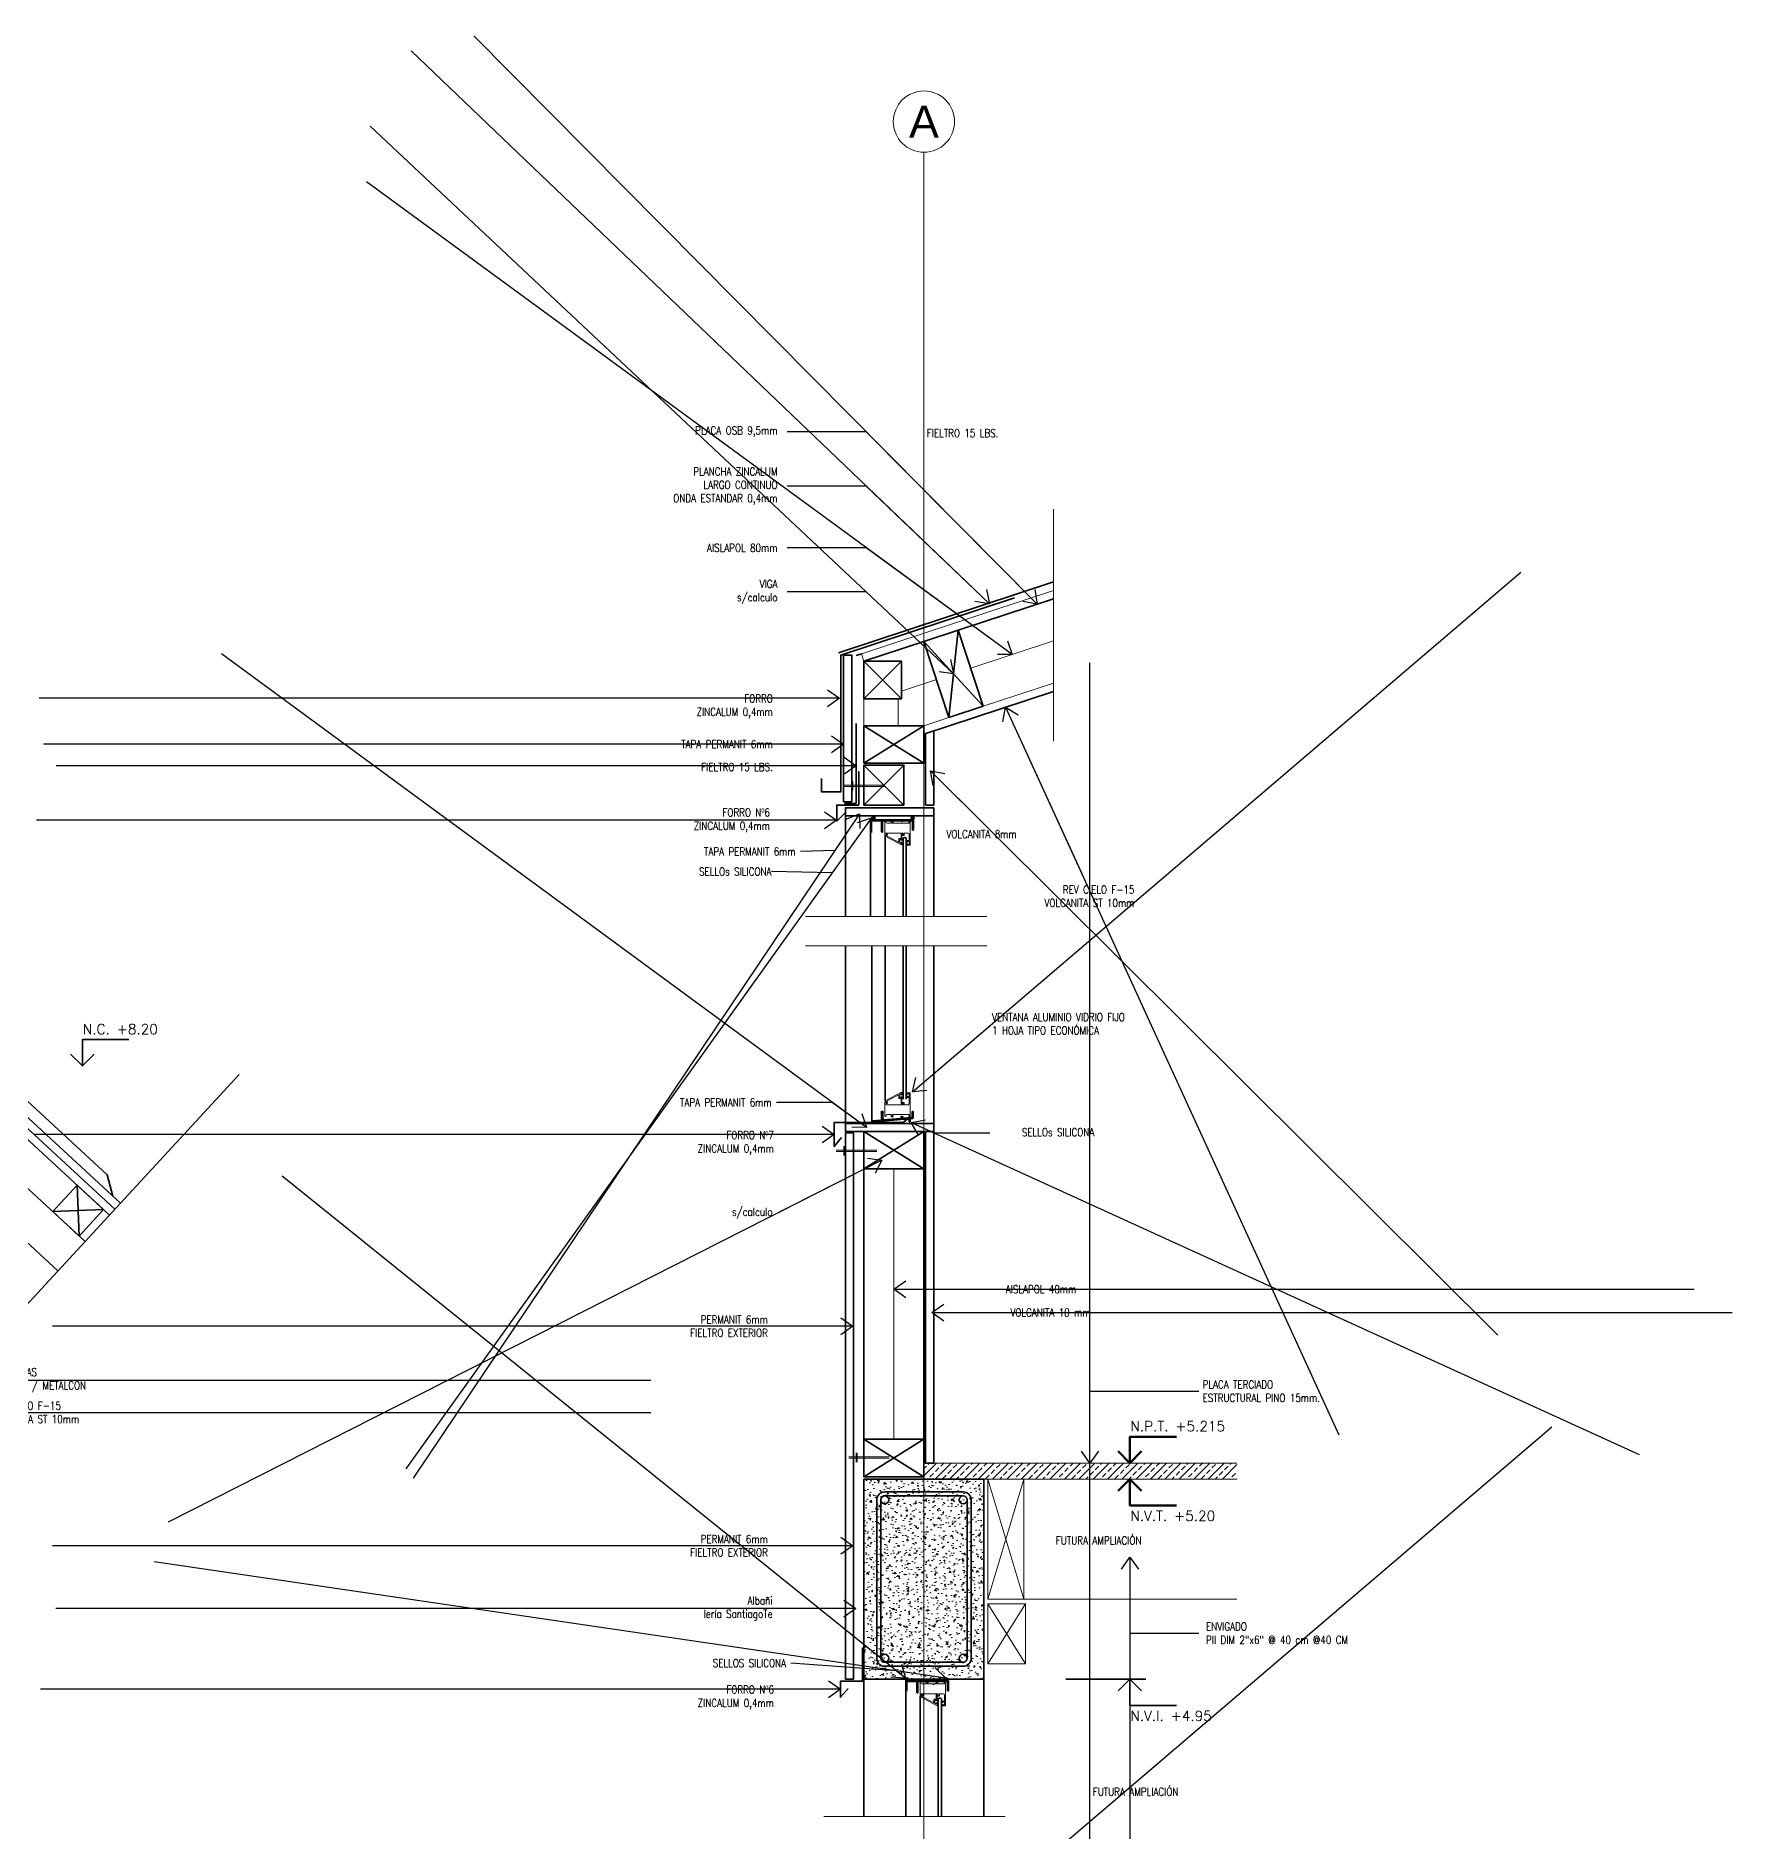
# Model space of a CAD drawing. Header units: metres. Extents: x 72 to 223, y -23 to 139.
# Drawn here: x 155.898 to 158.018, y 129.3 to 131.543 of the extents above; entities that cross this region are included whole.
import ezdxf
from ezdxf.enums import TextEntityAlignment as Align

# ---------------------------------------------------------------- set-up
doc = ezdxf.new("R2010")
doc.units = ezdxf.units.M
doc.header["$LTSCALE"] = 5
doc.header["$MEASUREMENT"] = 0
doc.linetypes.add('HIDDEN', pattern=[0.375, 0.25, -0.125])
doc.layers.get('0').update_dxf_attribs({"color": 30})
for name, color, linetype, lineweight in [('A-ANNO-NOTE', 7, 'Continuous', 35), ('A-ANNO-SYMB', 3, 'Continuous', 18), ('A-ANNO-TEXT', 3, 'Continuous', 18), ('A-DETL-MBND', 3, 'Continuous', 18), ('A-DETL-OTLN', 1, 'Continuous', 50), ('A-DETL-PATT', 8, 'Continuous', 18), ('A-ELEV-MBE1', 7, 'Continuous', 35), ('A-FLOR-OVHD', 3, 'HIDDEN', 18), ('A-WALL-BATT', 8, 'BATTING', 18), ('A-WALL-FULL', 7, 'Continuous', 35), ('A-WALL-FULL-EXTR', 7, 'Continuous', 35)]:
    doc.layers.add(name, color=color, linetype=linetype, lineweight=lineweight)
doc.styles.add('E-ARIAL', font='arial.ttf')
doc.styles.add('E-ROMANS', font='romans.shx', dxfattribs={"width": 0.8})
doc.linetypes.add('BATTING', pattern='A,0.0001,-0.1,[134,ltypeshp.shx,S=0.1,R=0,X=-0.1,Y=0],-0.2,[134,ltypeshp.shx,S=0.1,R=180,X=0.1,Y=0],-0.1', length=0.4001)
doc.dimstyles.new('E-0005_TICK_18', dxfattribs={"dimscale": 0.001, "dimtxt": 9, "dimasz": 9, "dimexe": 4.5, "dimexo": 3, "dimgap": 4.5, "dimtad": 0, "dimdec": 0, "dimlfac": 1000, "dimzin": 0, "dimdsep": 46, "dimtxsty": 'E-ROMANS', "dimblk": 'OBLIQUE', "dimcen": 4.5, "dimclrd": 256, "dimclre": 256, "dimclrt": 256, "dimadec": 0, "dimazin": 0, "dimtfac": 1, "dimtdec": 0, "dimtmove": 1, "dimatfit": 3, "dimldrblk": 'OPEN90', "dimfxl": 1, "dimtfill": 1, "dimtolj": 1, "dimtzin": 0, "dimarcsym": 0})

# ---------------------------------------------------------------- blocks, each defined once
blk = doc.blocks.new('NIVEL DS')
for points in [[(0, 0), (0, 0.0658523979373058), (0.1162625308497809, 0.0658523979373058)], [(0.02935353699649568, 0.02935353699649568), (0, 0), (-0.02935353699649568, 0.02935353699649568)]]:
    blk.add_lwpolyline(points)
at = {"style": 'E-ROMANS'}
blk.add_attdef('NIVEL', (-7.275957614183426e-12, 0.07944050769401656), '', height=0.025, dxfattribs=at)
blk = doc.blocks.new('TAG-EJE')
at = {"linetype": 'Continuous'}
blk.add_circle((0, 0), 0.3829200143693754, dxfattribs=at)
at = {"style": 'E-ARIAL'}
blk.add_attdef('A', text='', height=0.4, dxfattribs=at).set_placement((0, 0), align=Align.MIDDLE_CENTER)
blk = doc.blocks.new('_Oblique')
at = {"color": 0, "linetype": 'ByBlock', "lineweight": -2}
blk.add_line((-0.5, -0.5), (0.5, 0.5), dxfattribs=at)

msp = doc.modelspace()

# ---------------------------------------------------------------- hatches: boundary and pattern name
at = {"layer": 'A-DETL-MBND', "ltscale": 2.5}
h = msp.add_hatch(dxfattribs=at)
h.set_pattern_fill('BRASS', color=256, scale=0.002, angle=45, style=0)
h.set_pattern_definition([(45.00000000000126, (0, 0), (-0.008980256121069351, 0.008980256121068954), []), (45.00000000000126, (-0.004490128060534676, 0.004490128060534477), (-0.008980256121069351, 0.008980256121068954), [0.00635, -0.003175])])
h.paths.add_polyline_path([(157.0078054631092, 129.7596063099955), (157.0078054631092, 129.7424803594689), (157.0078054631092, 129.7396063099955), (157.0828054631093, 129.7396063099955), (157.3989938332426, 129.7396063099955), (157.3989938332426, 129.7596063099955)])
at = {"layer": 'A-DETL-PATT'}
h = msp.add_hatch(color=256, dxfattribs=at)
edge = h.paths.add_edge_path()
edge.add_arc((156.9448148110512, 130.5653435796492), 0.001843048095963695, 0, 360)
h = msp.add_hatch(color=256, dxfattribs=at)
edge = h.paths.add_edge_path()
edge.add_arc((156.9935391244575, 130.5653435796492), 0.001843048095963695, 0, 360)
h = msp.add_hatch(color=256, dxfattribs=at)
edge = h.paths.add_edge_path()
edge.add_ellipse((156.9916965330102, 130.1851496942958), major_axis=(0.001303231806713126, 0.001303231806713182), ratio=0.9999999999934466, start_angle=-225.0000000001877, end_angle=134.9999999998123, ccw=False)
h = msp.add_hatch(dxfattribs=at)
h.set_pattern_fill('AR-CONC', color=256, scale=0.0001, angle=135, style=0)
h.set_pattern_definition([(185, (-22.68730584797922, 68.75541644958241), (-0.01175533794048302, 0.01400946503457718), [0.001905, -0.020955]), (130, (-22.68730584797922, 68.75541644958241), (-0.01101770065371545, -0.01600178890082975), [0.001524, -0.016764]), (235.451, (-22.6882854560362, 68.75658390055582), (-0.02277302368291714, -0.001992215808414074), [0.001619, -0.017809]), (181.1842, (-22.69089795042765, 68.75182434713398), (-0.01619534128742705, 0.02214102432304705), [0.002857499999999998, -0.03143249999999996]), (231.6356, (-22.6922475627145, 68.7536694291424), (-0.03428264324821823, -0.0007086144335227522), [0.002428499999999998, -0.02671349999999998]), (126.184, (-22.69089795042765, 68.75182434713398), (-0.03428263853310613, -0.0007085572019157396), [0.002286, -0.025146]), (156, (-22.69179597603974, 68.7545184239703), (-0.003489526803562184, 0.01795205512851443), [0.001905, -0.020955]), (101, (-22.69179597603974, 68.7545184239703), (-0.01739411931937545, -0.008653992652234552), [0.001524, -0.01676399999999999]), (206.4514, (-22.69208676663246, 68.75601442150298), (-0.02088364560657961, 0.009298003961538634), [0.001619, -0.017809]), (172.5, (-22.68730584797922, 68.75541644958241), (-0.006197341367358698, -0.005760546906781041), [0, -0.0165608, 0, -0.017018, 0, -0.0168275]), (142.5, (-22.68730584797922, 68.75541644958241), (-0.01180870002746923, -0.002358972731942486), [0, -0.0097028, 0, -0.0161798, 0, -0.006413500000000001]), (102.5, (-22.68330065374923, 68.75141125535242), (-0.009182619558271356, 0.009992786303251578), [0, -0.006350000000000001, 0, -0.019812, 0, -0.026289]), (92.49999999999991, (-22.681504602525, 68.7496152041282), (-0.01227223928811142, 0.008676390441821676), [0, -0.008255, 0, -0.0131572, 0, -0.018669])])
h.paths.add_polyline_path([(156.9328054631092, 129.7396063099955), (156.9328054631092, 129.4896063099955), (157.0828054631093, 129.4896063099955), (157.0828054631093, 129.7396063099955)])
h = msp.add_hatch(color=256, dxfattribs=at)
edge = h.paths.add_edge_path()
edge.add_arc((156.9865226361686, 129.489396148521), 0.001843048095963695, 0, 360)
h = msp.add_hatch(color=256, dxfattribs=at)
edge = h.paths.add_edge_path()
edge.add_arc((157.0352469495749, 129.4893961485211), 0.001843048095963695, 0, 360)

# ---------------------------------------------------------------- linework, layer by layer
for p, q in [((156.9936884324457, 130.5634222666741), (156.9936884324559, 130.5634249352293)), ((156.9865231195386, 129.4880554863143), (156.9865231195488, 129.4880581552129)), ((156.9918813849049, 129.4880560486456), (156.9918813849134, 129.4880581517715)), ((157.0317143519992, 129.4880581261886), (157.0317143520076, 129.4880602289763)), ((157.0370725700982, 129.4880581227472), (157.0370725701084, 129.4880607913025))]:
    msp.add_line(p, q)
at = {"layer": 'A-ANNO-NOTE', "linetype": 'HIDDEN', "ltscale": 0.05}
msp.add_line((157.1851376561402, 129.4896063099956), (157.3276545556906, 129.4896063099956), dxfattribs=at)
at = {"layer": 'A-ANNO-SYMB'}
msp.add_lwpolyline([(157.0078054631092, 131.397439858367), (157.0078054631092, 127.4379878439445)], dxfattribs=at)
at = {"layer": 'A-DETL-MBND', "ltscale": 2.5}
for p, q in [((156.9296762727544, 130.7709084885282), (157.1696316175611, 130.8499653337975)), ((156.9328054631091, 130.7614106904821), (156.9296762727544, 130.7709084885282)), ((157.3989938332426, 129.7596063099955), (157.0078054631092, 129.7596063099955)), ((157.3989938332426, 129.7396063099955), (157.0828054631093, 129.7396063099955)), ((157.0878054631092, 129.5896063099955), (157.3989938332426, 129.5896063099955))]:
    msp.add_line(p, q, dxfattribs=at)
at = {"layer": 'A-DETL-MBND'}
for p, q in [((156.9328054631092, 130.7614106904822), (156.9328054631092, 130.6808329902947)), ((157.0818374578636, 130.7052239283628), (157.1696316175611, 130.7341490156716)), ((157.0078054631092, 130.6808329902947), (157.0390973666563, 130.6911425717666))]:
    msp.add_line(p, q, dxfattribs=at)
for points in [[(156.9589980363008, 130.5605236306909), (156.9589980363008, 130.5438674496111, 0.4142135623730951), (156.9594937559758, 130.5433717299361), (156.9596920438458, 130.5433717299361, 0.276983964948434), (156.9601294435591, 130.5436341697641), (156.9606479429482, 130.5446063561187, 0.2679491925987933), (156.9606312693652, 130.5451017953058), (156.9602046488077, 130.5457864568411, -0.5886190697412857), (156.9606253749379, 130.5465443358561), (156.9813054216755, 130.5465443358561, -0.4142135623730951), (156.9818011413505, 130.5460486161811), (156.9818011413505, 130.5455528965061, -0.414213562373094), (156.9813054216755, 130.5450571768311), (156.9808097020005, 130.5450571768311, 0.4142135623730951), (156.9803139823255, 130.5445614571561), (156.9803139823255, 130.5442640253511, 0.414213562373094), (156.9808097020005, 130.5437683056761), (156.9825942928305, 130.5437683056761, 0.4142135623730951), (156.9830900125055, 130.5442640253511), (156.9830900125055, 130.5460486161811, -0.4142135623730951), (156.9835857321805, 130.5465443358561), (156.9879480653204, 130.5465443358561, -0.4142135623730948), (156.9894352243454, 130.5450571768311), (156.9894352243454, 130.5381171013812, -0.4142135623730951), (156.9889395046704, 130.5376213817062), (156.9872540577754, 130.5376213817062, 0.4142135623730951), (156.9867583381004, 130.5371256620312), (156.9867583381004, 130.5363820825187, 0.4142135623730951), (156.9872540577754, 130.5358863628437), (156.9872855401026, 130.5358863628437, 0.3419987131196462), (156.987765518614, 130.5362581526, -0.3419987131196465), (156.9882454971254, 130.5366299423562), (156.9889395046704, 130.5366299423562, -0.4142135623730951), (156.9894352243454, 130.5361342226813), (156.9894352243454, 130.5331599046313, -0.4142135623730951), (156.9889395046704, 130.5326641849563), (156.9882454971254, 130.5326641849563, -0.3419987131196464), (156.987765518614, 130.5330359747125, 0.3419987131196464), (156.9872855401026, 130.5334077644688), (156.9872540577754, 130.5334077644688, 0.4142135623730951), (156.9867583381004, 130.5329120447938), (156.9867583381004, 130.5321684652813, 0.4142135623730951), (156.9872540577754, 130.5316727456063), (156.9902283758254, 130.5316727456063, 0.4142135623730951), (156.9907240955004, 130.5321684652813), (156.9907240955004, 130.5617133579109, 0.4142135623730951), (156.9902283758254, 130.5622090775858), (156.9900300879553, 130.5622090775858, 0.276983964948434), (156.9895926882421, 130.5619466377579), (156.989074188853, 130.5609744514032, 0.2679491925987909), (156.989090862436, 130.5604790122162), (156.9895174829935, 130.5597943506809, -0.5886190697412843), (156.9890967568633, 130.5590364716659), (156.9684167101257, 130.5590364716659, -0.4142135623730971), (156.9679209904507, 130.5595321913409), (156.9679209904507, 130.5600279110159, -0.4142135623730951), (156.9684167101257, 130.5605236306909), (156.9689124298007, 130.5605236306909, 0.414213562373093), (156.9694081494757, 130.5610193503659), (156.9694081494757, 130.5613167821708, 0.4142135623730971), (156.9689124298007, 130.5618125018458), (156.9671278389707, 130.5618125018458, 0.4142135623730951), (156.9666321192957, 130.5613167821708), (156.9666321192957, 130.5595321913409, -0.4142135623730951), (156.9661363996207, 130.5590364716659), (156.9617740664808, 130.5590364716659, -0.4142135623730951), (156.9602869074558, 130.5605236306909, 0.9999999999999999)], [(156.9623336489474, 130.5446564139066, 0.2679491925987916), (156.9623169753643, 130.5451518530936), (156.9619037260237, 130.5458150558461, 0.2589550497626292), (156.9614829998935, 130.5460486161811), (156.961132551497, 130.5460486161811, 0.5886190697412824), (156.9607118253668, 130.5452907371661), (156.9608295572352, 130.5451017953058, -0.2679491925987916), (156.9608462308182, 130.5446063561187), (156.9603277314291, 130.5436341697641, -0.2769839649484346), (156.9598903317158, 130.5433717299361), (156.9594937559758, 130.5433717299361, 0.7813698052570087), (156.959354175112, 130.5428116522458), (156.9795856278775, 130.5320598232218, 0.5657037792139852), (156.9803139823255, 130.532497566364), (156.9803139823255, 130.5348949234938, 1), (156.9793225429755, 130.5348949234938), (156.9793225429755, 130.5344840327967, -0.5657037792139855), (156.9785941885275, 130.5340462896545), (156.9779001809825, 130.5344151139081, -0.2773808344539093), (156.9776370960805, 130.5348528570503), (156.9776370960805, 130.5381171013812, -0.4142135623730951), (156.9781328157555, 130.5386128210562), (156.9788583056277, 130.5386128210562, -0.3419987131196454), (156.9793382841391, 130.5382410313, 0.8810176860692435), (156.9803139823255, 130.5383649612187), (156.9803139823255, 130.5450571768311, -0.414213562373094), (156.9808097020005, 130.5455528965061), (156.9810079898705, 130.5455528965061, 0.9999999999999963), (156.9810079898705, 130.5465443358561), (156.9798182626505, 130.5465443358561, 0.4142135623730951), (156.9793225429755, 130.5460486161811), (156.9793225429755, 130.5403974118862, -0.4142135623730951), (156.9788268233005, 130.5399016922112), (156.9768439446005, 130.5399016922112, 0.4142135623730951), (156.9763482249256, 130.5394059725362), (156.9763482249256, 130.5360647081692, -0.5657037792139855), (156.9756198704776, 130.535626965027), (156.9619539824471, 130.5428895819665, -0.414645415609655), (156.9617492175069, 130.5435606049557)], [(156.9589980363009, 130.1934263104984), (156.9589980363009, 130.2100824915782, -0.4142135623730951), (156.9594937559758, 130.2105782112532), (156.9596920438458, 130.2105782112532, -0.276983964948434), (156.9601294435591, 130.2103157714252), (156.9606479429482, 130.2093435850705, -0.2679491925987933), (156.9606312693652, 130.2088481458835), (156.9602046488077, 130.2081634843482, 0.5886190697412857), (156.9606253749379, 130.2074056053332), (156.9813054216755, 130.2074056053332, 0.4142135623730951), (156.9818011413505, 130.2079013250082), (156.9818011413505, 130.2083970446832, 0.414213562373094), (156.9813054216755, 130.2088927643582), (156.9808097020005, 130.2088927643582, -0.4142135623730951), (156.9803139823256, 130.2093884840332), (156.9803139823256, 130.2096859158382, -0.414213562373094), (156.9808097020005, 130.2101816355132), (156.9825942928305, 130.2101816355132, -0.4142135623730951), (156.9830900125055, 130.2096859158382), (156.9830900125055, 130.2079013250082, 0.4142135623730951), (156.9835857321805, 130.2074056053332), (156.9879480653204, 130.2074056053332, 0.4142135623730948), (156.9894352243454, 130.2088927643582), (156.9894352243454, 130.2158328398081, 0.4142135623730951), (156.9889395046704, 130.2163285594831), (156.9872540577754, 130.2163285594831, -0.4142135623730951), (156.9867583381004, 130.2168242791581), (156.9867583381004, 130.2175678586705, -0.4142135623730951), (156.9872540577754, 130.2180635783456), (156.9872855401026, 130.2180635783456, -0.3419987131196462), (156.987765518614, 130.2176917885893, 0.3419987131196465), (156.9882454971254, 130.2173199988331), (156.9889395046704, 130.2173199988331, 0.4142135623730951), (156.9894352243454, 130.217815718508), (156.9894352243454, 130.220790036558, 0.4142135623730951), (156.9889395046704, 130.221285756233), (156.9882454971254, 130.221285756233, 0.3419987131196464), (156.987765518614, 130.2209139664768, -0.3419987131196464), (156.9872855401026, 130.2205421767205), (156.9872540577754, 130.2205421767205, -0.4142135623730951), (156.9867583381004, 130.2210378963955), (156.9867583381004, 130.221781475908, -0.4142135623730951), (156.9872540577754, 130.222277195583), (156.9902283758254, 130.222277195583, -0.4142135623730951), (156.9907240955004, 130.221781475908), (156.9907240955004, 130.1922365832784, -0.4142135623730951), (156.9902283758254, 130.1917408636035), (156.9900300879554, 130.1917408636035, -0.276983964948434), (156.9895926882422, 130.1920033034314), (156.989074188853, 130.1929754897861, -0.2679491925987909), (156.989090862436, 130.1934709289731), (156.9895174829935, 130.1941555905084, 0.5886190697412843), (156.9890967568633, 130.1949134695234), (156.9684167101257, 130.1949134695234, 0.4142135623730971), (156.9679209904507, 130.1944177498484), (156.9679209904507, 130.1939220301734, 0.4142135623730951), (156.9684167101257, 130.1934263104984), (156.9689124298007, 130.1934263104984, -0.414213562373093), (156.9694081494757, 130.1929305908234), (156.9694081494757, 130.1926331590184, -0.4142135623730971), (156.9689124298007, 130.1921374393434), (156.9671278389708, 130.1921374393434, -0.4142135623730951), (156.9666321192958, 130.1926331590184), (156.9666321192958, 130.1944177498484, 0.4142135623730951), (156.9661363996208, 130.1949134695234), (156.9617740664808, 130.1949134695234, 0.4142135623730951), (156.9602869074558, 130.1934263104984, -0.9999999999999999)], [(156.9623337523118, 130.2103766070181, -0.2679491925987917), (156.9623170787287, 130.2098811678311), (156.9619038293881, 130.2092179650786, -0.2589550497626292), (156.9614831032579, 130.2089844047436), (156.9611326548614, 130.2089844047436, -0.5886190697412826), (156.9607119287312, 130.2097422837586), (156.9608296605996, 130.2099312256189, 0.2679491925987916), (156.9608463341827, 130.2104266648059), (156.9603278347935, 130.2113988511606, 0.2769839649484346), (156.9598904350803, 130.2116612909885), (156.9594938593403, 130.2116612909885, -0.7813698052570087), (156.9593542784765, 130.2122213686789), (156.9795857312419, 130.2229731977029, -0.5657037792139852), (156.98031408569, 130.2225354545607), (156.98031408569, 130.2201380974309, -1), (156.97932264634, 130.2201380974309), (156.97932264634, 130.2205489881279, 0.5657037792139855), (156.9785942918919, 130.2209867312702), (156.977900284347, 130.2206179070166, 0.2773808344539093), (156.977637199445, 130.2201801638743), (156.977637199445, 130.2169159195435, 0.4142135623730951), (156.97813291912, 130.2164201998685), (156.9788584089921, 130.2164201998685, 0.3419987131196454), (156.9793383875035, 130.2167919896247, -0.8810176860692437), (156.98031408569, 130.2166680597059), (156.98031408569, 130.2099758440936, 0.414213562373094), (156.9808098053649, 130.2094801244185), (156.9810080932349, 130.2094801244185, -0.9999999999999962), (156.9810080932349, 130.2084886850686), (156.9798183660149, 130.2084886850686, -0.4142135623730952), (156.97932264634, 130.2089844047436), (156.97932264634, 130.2146356090385, 0.4142135623730952), (156.9788269266649, 130.2151313287135), (156.976844047965, 130.2151313287135, -0.4142135623730952), (156.97634832829, 130.2156270483885), (156.97634832829, 130.2189683127554, 0.5657037792139855), (156.975619973842, 130.2194060558977), (156.9619540858116, 130.2121434389582, 0.414645415609655), (156.9617493208713, 130.2114724159689)], [(157.0029403822961, 129.4851594927438), (157.0029403822961, 129.468503311664, 0.4142135623730951), (157.0034361019711, 129.468007591989), (157.0036343898411, 129.468007591989, 0.276983964948434), (157.0040717895543, 129.468270031817), (157.0045902889435, 129.4692422181716, 0.2679491925987933), (157.0045736153605, 129.4697376573587), (157.004146994803, 129.470422318894, -0.5886190697412857), (157.0045677209332, 129.471180197909), (157.0252477676708, 129.471180197909, -0.4142135623730951), (157.0257434873458, 129.470684478234), (157.0257434873458, 129.470188758559, -0.414213562373094), (157.0252477676708, 129.469693038884), (157.0247520479958, 129.469693038884, 0.4142135623730951), (157.0242563283208, 129.469197319209), (157.0242563283208, 129.468899887404, 0.414213562373094), (157.0247520479958, 129.468404167729), (157.0265366388257, 129.468404167729, 0.4142135623730951), (157.0270323585007, 129.468899887404), (157.0270323585007, 129.470684478234, -0.4142135623730951), (157.0275280781757, 129.471180197909), (157.0318904113157, 129.471180197909, -0.4142135623730948), (157.0333775703406, 129.469693038884), (157.0333775703406, 129.4627529634341, -0.4142135623730951), (157.0328818506657, 129.4622572437591), (157.0311964037707, 129.4622572437591, 0.4142135623730951), (157.0307006840957, 129.4617615240841), (157.0307006840957, 129.4610179445716, 0.4142135623730951), (157.0311964037707, 129.4605222248966), (157.0312278860978, 129.4605222248966, 0.3419987131196462), (157.0317078646092, 129.4608940146529, -0.3419987131196465), (157.0321878431207, 129.4612658044091), (157.0328818506657, 129.4612658044091, -0.4142135623730951), (157.0333775703406, 129.4607700847342), (157.0333775703406, 129.4577957666842, -0.4142135623730951), (157.0328818506657, 129.4573000470092), (157.0321878431207, 129.4573000470092, -0.3419987131196464), (157.0317078646092, 129.4576718367654, 0.3419987131196464), (157.0312278860978, 129.4580436265217), (157.0311964037707, 129.4580436265217, 0.4142135623730951), (157.0307006840957, 129.4575479068467), (157.0307006840957, 129.4568043273342, 0.4142135623730951), (157.0311964037707, 129.4563086076592), (157.0341707218206, 129.4563086076592, 0.4142135623730951), (157.0346664414956, 129.4568043273342), (157.0346664414956, 129.4863492199638, 0.4142135623730951), (157.0341707218206, 129.4868449396387), (157.0339724339506, 129.4868449396387, 0.276983964948434), (157.0335350342374, 129.4865824998108), (157.0330165348482, 129.4856103134561, 0.2679491925987909), (157.0330332084313, 129.4851148742691), (157.0334598289888, 129.4844302127338, -0.5886190697412843), (157.0330391028586, 129.4836723337188), (157.012359056121, 129.4836723337188, -0.4142135623730971), (157.011863336446, 129.4841680533938), (157.011863336446, 129.4846637730688, -0.4142135623730951), (157.012359056121, 129.4851594927438), (157.012854775796, 129.4851594927438, 0.414213562373093), (157.0133504954709, 129.4856552124187), (157.0133504954709, 129.4859526442237, 0.4142135623730971), (157.012854775796, 129.4864483638987), (157.011070184966, 129.4864483638987, 0.4142135623730951), (157.010574465291, 129.4859526442237), (157.010574465291, 129.4841680533938, -0.4142135623730951), (157.010078745616, 129.4836723337188), (157.0057164124761, 129.4836723337188, -0.4142135623730951), (157.0042292534511, 129.4851594927438, 0.9999999999999999)], [(157.0062759949426, 129.4692922759594, 0.2679491925987916), (157.0062593213596, 129.4697877151465), (157.005846072019, 129.470450917899, 0.2589550497626292), (157.0054253458888, 129.470684478234), (157.0050748974922, 129.470684478234, 0.5886190697412824), (157.0046541713621, 129.469926599219), (157.0047719032304, 129.4697376573587, -0.2679491925987916), (157.0047885768135, 129.4692422181716), (157.0042700774243, 129.468270031817, -0.2769839649484346), (157.0038326777111, 129.468007591989), (157.0034361019711, 129.468007591989, 0.7813698052570087), (157.0032965211073, 129.4674475142987), (157.0235279738728, 129.4566956852747, 0.5657037792139852), (157.0242563283208, 129.4571334284169), (157.0242563283208, 129.4595307855467, 1), (157.0232648889708, 129.4595307855467), (157.0232648889708, 129.4591198948496, -0.5657037792139855), (157.0225365345228, 129.4586821517074), (157.0218425269778, 129.459050975961, -0.2773808344539093), (157.0215794420758, 129.4594887191032), (157.0215794420758, 129.4627529634341, -0.4142135623730951), (157.0220751617508, 129.4632486831091), (157.022800651623, 129.4632486831091, -0.3419987131196454), (157.0232806301344, 129.4628768933529, 0.8810176860692435), (157.0242563283208, 129.4630008232716), (157.0242563283208, 129.469693038884, -0.414213562373094), (157.0247520479958, 129.470188758559), (157.0249503358658, 129.470188758559, 0.9999999999999963), (157.0249503358658, 129.471180197909), (157.0237606086458, 129.471180197909, 0.4142135623730951), (157.0232648889708, 129.470684478234), (157.0232648889708, 129.4650332739391, -0.4142135623730951), (157.0227691692958, 129.4645375542641), (157.0207862905958, 129.4645375542641, 0.4142135623730951), (157.0202905709208, 129.4640418345891), (157.0202905709208, 129.4607005702221, -0.5657037792139855), (157.0195622164728, 129.4602628270799), (157.0058963284424, 129.4675254440194, -0.414645415609655), (157.0056915635022, 129.4681964670086)]]:
    msp.add_lwpolyline(points, format="xyb", close=True, dxfattribs=at)
at = {"layer": 'A-DETL-MBND', "ltscale": 2.5}
for points in [[(155.9967040606604, 130.0768071838263), (155.8175582973641, 130.2421725037922)], [(157.1328054631093, 129.5896063099955), (157.1328054631092, 129.7396063099955), (157.0878054631092, 129.7396063099955), (157.0878054631092, 129.5896063099955)], [(157.0878054631092, 129.5896063099955), (157.1328054631092, 129.7396063099955)], [(157.1328054631092, 129.5896063099955), (157.0878054631092, 129.7396063099955)], [(157.0878054631092, 129.5835343070628), (157.134627063989, 129.5835343070628), (157.134627063989, 129.5085343070629), (157.0878054631092, 129.5085343070629), (157.0878054631092, 129.5835343070628)], [(157.0878054631092, 129.5835343070628), (157.134627063989, 129.5085343070629)], [(157.134627063989, 129.5835343070628), (157.0878054631092, 129.5085343070629)]]:
    msp.add_lwpolyline(points, dxfattribs=at)
at = {"layer": 'A-DETL-MBND'}
msp.add_lwpolyline([(155.95939865501, 130.0363929943717), (155.8175582973641, 130.1673225552757)], dxfattribs=at)
at = {"layer": 'A-ELEV-MBE1', "ltscale": 2.5}
msp.add_line((157.0078054631092, 130.670304234101), (157.1696316175611, 130.7236202594782), dxfattribs=at)
at = {"layer": 'A-ELEV-MBE1'}
for p, q in [((156.9098545361528, 130.4424366313159), (156.9098545361528, 130.5683783617406)), ((156.9411670060993, 130.550784931106), (156.9411670060993, 130.4424366313159)), ((157.0201225536607, 130.4424366313159), (157.0201225536607, 130.5683783617406)), ((156.9591963241708, 130.5430742981311), (156.9591963241708, 130.4424366313159)), ((156.9098545361528, 130.185130186254), (156.9098545361528, 130.405825472416)), ((156.9426034685087, 130.1858028644913), (156.9426041046182, 130.405825472416)), ((156.9593542784765, 130.2122213686789), (156.9593542784765, 130.405825472416)), ((157.0201225536607, 130.1838635240115), (157.0201225536607, 130.405825472416)), ((156.9328054631092, 129.7893019603487), (156.9328054631092, 130.1270419231318)), ((156.9328054903893, 129.318040258705), (156.9328054903893, 129.4896063099955)), ((156.9851093520946, 129.4754207931589), (156.9851093520946, 129.318040258705)), ((157.0828054631093, 129.4896063099955), (157.0828056428825, 129.318040258705)), ((157.0031386701661, 129.467710160184), (157.0031386701661, 129.318040258705))]:
    msp.add_line(p, q, dxfattribs=at)
for points in [[(156.9488054631092, 129.7136063099955), (156.9488054631092, 129.5156063099955, 0.4142135623730887), (156.9588054631092, 129.5056063099955), (157.0568054631092, 129.5056063099955, 0.4142135623730238), (157.0668054631092, 129.5156063099955), (157.0668054631092, 129.7136063099955, 0.4142135623731277), (157.0568054631092, 129.7236063099955), (156.9588054631092, 129.7236063099955, 0.4142135623730301)], [(156.9538054631091, 129.7136063099955), (156.9538054631091, 129.5156063099955, 0.414213562373095), (156.9588054631092, 129.5106063099955), (157.0568054631092, 129.5106063099955, 0.414213562373095), (157.0618054631092, 129.5156063099955), (157.0618054631092, 129.7136063099955, 0.4142135623731283), (157.0568054631092, 129.7186063099955), (156.9588054631092, 129.7186063099955, 0.414213562373095)]]:
    msp.add_lwpolyline(points, format="xyb", close=True, dxfattribs=at)
for centre in [(156.9588054631091, 129.7136063099955), (157.0568054631092, 129.7136063099955), (156.9588054631092, 129.5156063099955), (157.0568054631092, 129.5156063099955)]:
    msp.add_circle(centre, 0.004999999999993454, dxfattribs=at)
at = {"layer": 'A-FLOR-OVHD'}
for p, q in [((156.908298628072, 130.6066528279459), (156.9588541226723, 130.6066528279459)), ((156.908298628072, 130.6050912020094), (156.9588541226723, 130.6050912020094)), ((156.9178343431027, 130.611674792233), (156.9178343431027, 130.5999618174173)), ((156.9190064857585, 130.611674792233), (156.9190064857585, 130.5999618174173)), ((157.0861898943898, 130.4424366313159), (156.859713085114, 130.4424366313159)), ((157.0861898943898, 130.405825472416), (156.859713085114, 130.405825472416)), ((156.8981636620387, 130.1505202156373), (156.948719156639, 130.1505202156373)), ((156.8981636620388, 130.1489585897009), (156.9487191566391, 130.1489585897009)), ((156.9076993770694, 130.1555421799244), (156.9076993770694, 130.1438292051087)), ((156.9088715197252, 130.1555421799244), (156.9088715197253, 130.1438292051087)), ((156.9137293582911, 129.7674527858452), (156.9642848528914, 129.7674527858452)), ((156.9137293582911, 129.7658911599088), (156.9642848528914, 129.7658911599088)), ((156.9232650733217, 129.7724747501323), (156.9232650733217, 129.7607617753166)), ((156.9244372159775, 129.7724747501323), (156.9244372159775, 129.7607617753166)), ((157.1091408486263, 129.318040258705), (156.8826640393505, 129.318040258705))]:
    msp.add_line(p, q, dxfattribs=at)
for points in [[(157.1696316175611, 130.9513295418989), (157.1696316175611, 130.6614675020642)], [(156.1519003013952, 130.2449364446224), (155.8175582973641, 129.8827326069219)]]:
    msp.add_lwpolyline(points, dxfattribs=at)
at = {"layer": 'A-WALL-BATT', "ltscale": 0.018}
for p, q in [((157.0661915060901, 130.7527129185931), (157.1696316175611, 130.7867927966379)), ((156.9703054631092, 130.1270419231318), (156.9703054631092, 129.7893019603487))]:
    msp.add_line(p, q, dxfattribs=at)
for points in [[(157.0234514148827, 130.738631561997), (156.9796270686448, 130.7241929815088)], [(156.9754624762344, 130.7145890896024), (156.9754624762344, 130.6808329902947)], [(155.9254846498734, 129.9996528221404), (155.8175582973641, 130.0992771475336)]]:
    msp.add_lwpolyline(points, dxfattribs=at)
at = {"layer": 'A-WALL-FULL'}
for p, q in [((156.8987345032937, 130.5616528279459), (156.9099812304066, 130.572708806193)), ((156.9034805026451, 129.466899132606), (156.9130445693776, 129.4779551108531))]:
    msp.add_line(p, q, dxfattribs=at)
for points in [[(156.8798502281663, 130.614858739565), (156.8798502281663, 130.5982059110463), (156.903789277859, 130.5982059110463), (156.903789277859, 130.769084029791), (157.1209149658018, 130.8406193061964)], [(156.9262345032935, 130.6233307305721), (156.9262345032935, 130.6233307305721), (156.9262345032935, 130.6233307305721), (156.9262345032934, 130.5816528279459), (156.8987345032936, 130.5816528279459), (156.8987345032937, 130.5616528279459), (156.8987345032937, 130.5616528279459), (156.8987345032937, 130.5616528279459)], [(156.986895929182, 130.1894000168332), (156.986895929182, 130.1894000168332), (156.986895929182, 130.1894000168332), (156.9817266133903, 130.185130186254), (156.8957224356733, 130.185130186254), (156.8957224356732, 130.155130186254), (156.8957224356732, 130.155130186254), (156.8957224356732, 130.155130186254), (156.9048545361528, 130.1661861645011)], [(156.9328054631092, 129.7396063099955), (156.9328054631092, 129.4896063099955), (157.0828054631093, 129.4896063099955), (157.0828054631093, 129.7396063099955), (156.9328054631092, 129.7396063099955)], [(156.9309805026449, 129.5285770352322), (156.9309805026449, 129.5285770352322), (156.9309805026449, 129.5285770352322), (156.9309805026449, 129.4868991326059), (156.9034805026451, 129.4868991326059), (156.9034805026451, 129.4668991326059), (156.9034805026451, 129.4668991326059), (156.9034805026451, 129.4668991326059)]]:
    msp.add_lwpolyline(points, dxfattribs=at)
at = {"layer": 'A-WALL-FULL-EXTR'}
for p, q in [((156.9010173100801, 130.7719951246489), (157.1696316175611, 130.8604940899907)), ((157.0505455543166, 130.8002019088235), (157.1696316175611, 130.8394365776042)), ((157.0505455543166, 130.8002019088235), (157.0078054631093, 130.7861205522274)), ((157.0505455543166, 130.8002019088235), (157.0818374578636, 130.7052239283627)), ((156.9328054631091, 130.7614106904821), (157.0078054631092, 130.7861205522274)), ((157.0078054631092, 130.7861205522274), (157.0390973666562, 130.6911425717666)), ((157.0818374578636, 130.7052239283627), (157.0390973666563, 130.6911425717666)), ((156.9328054631091, 130.6316528279458), (156.9828054631091, 130.5816528279459)), ((156.932805463109, 130.5816528279459), (156.9828054631091, 130.6316528279458)), ((156.9575413100473, 130.6063886748841), (156.9580696161709, 130.6063886748841)), ((157.0078054631092, 129.7893019603487), (157.0078054631092, 130.1304235180488)), ((155.9939638409805, 130.0929456989253), (155.9871451744459, 130.1196534749723)), ((155.9825140703998, 130.0762965548259), (155.9189253107687, 130.0737530044406))]:
    msp.add_line(p, q, dxfattribs=at)
at = {"layer": 'A-WALL-FULL-EXTR', "linetype": 'HIDDEN', "ltscale": 0.05}
for p, q in [((156.9296762727544, 130.7709084885282), (156.9230970886778, 130.7687408788092)), ((156.9230970886779, 130.5838572118318), (156.9230970886778, 130.7687408788092)), ((156.9230970886779, 130.5838572118318), (156.9084882279193, 130.5838572118318))]:
    msp.add_line(p, q, dxfattribs=at)
at = {"layer": 'A-WALL-FULL-EXTR'}
for points in [[(157.0390973666562, 130.6911425717666), (157.0505455543166, 130.8002019088235)], [(157.0078054631093, 130.7861205522274), (157.0818374578636, 130.7052239283627)], [(156.9074079831482, 130.5859977518586), (156.9074079831483, 130.768893167966), (156.917839949401, 130.768893167966), (156.917839949401, 130.5859977518586), (156.9074079831482, 130.5859977518586)], [(156.9328054631092, 130.7614106904822), (156.9796270639889, 130.7614106904822), (156.9796270698462, 130.7145890896024), (156.9328054689664, 130.7145890896024), (156.9328054631092, 130.7614106904822)], [(156.9328054631092, 130.7614106904822), (156.9796270698462, 130.7145890896024)], [(156.9796270639889, 130.7614106904822), (156.9328054689664, 130.7145890896024)], [(156.9328054631092, 130.6340113894149), (156.9328054631092, 130.6808329902947), (157.0078054631092, 130.6808329902947), (157.0078054631092, 130.6340113894149), (156.9328054631092, 130.6340113894149)], [(156.9328054631092, 130.6340113894149), (157.0078054631092, 130.6808329902947)], [(156.9328054631092, 130.6808329902947), (157.0078054631092, 130.6340113894149)], [(157.0096905874082, 130.5816528279459), (157.0096905874082, 130.670925316245)], [(157.0201225536607, 130.5816528279459), (157.0201225536607, 130.6743622821628)], [(156.9828054631091, 130.5816528279459), (156.932805463109, 130.5816528279459), (156.9328054631091, 130.6316528279458), (156.9828054631091, 130.6316528279458), (156.9828054631091, 130.5816528279459)], [(157.0201225536607, 130.5783783617406), (156.9098545361528, 130.5783783617406), (156.9098545361528, 130.5683783617406), (157.0201225536607, 130.5683783617406), (157.0201225536607, 130.5783783617406)], [(157.0201225536607, 130.5816528279459), (157.0096905874082, 130.5816528279459)], [(156.9816835276106, 130.5402927265864), (156.9816835276107, 130.4424366313159)], [(156.9856493883749, 130.5402927265864), (156.985649388375, 130.4424366313159)], [(156.9816836309751, 130.405825472416), (156.9816836309751, 130.2143365907803)], [(156.9856493883749, 130.405825472416), (156.985649388375, 130.2143365907803)], [(155.9871451744459, 130.1196534749723), (155.836728592674, 130.258499550454)], [(156.0034868616877, 130.0841552182725), (155.8175582973641, 130.2557815853405)], [(155.989921259633, 130.06945914938), (155.8175582973641, 130.2285634222437)], [(157.0201225536607, 130.1738635240116), (156.9098545361528, 130.1738635240116), (156.9098545361528, 130.1838635240115), (157.0201225536607, 130.1838635240115), (157.0201225536607, 130.1738635240116)], [(156.9098545361528, 129.4896063099955), (156.9198545361527, 129.4896063099955), (156.9198545361527, 130.1720125073182), (156.9098545361528, 130.1720125073182), (156.9098545361528, 129.4896063099955)], [(156.9328054631092, 130.1270419231318), (156.9328054631092, 130.1738635240116), (157.0078054631092, 130.1738635240116), (157.0078054631092, 130.1270419231318), (156.9328054631092, 130.1270419231318)], [(156.9328054631092, 130.1270419231318), (157.0078054631092, 130.1738635240116)], [(156.9328054631092, 130.1738635240116), (157.0078054631092, 130.1270419231318)], [(157.0201225536607, 130.1738635240116), (157.0201225536607, 129.7596063099955), (157.0096905874079, 129.7596063099955), (157.0096905874079, 130.1738635240116)], [(155.9494479153916, 130.1068191594489), (155.9189253107687, 130.0737530044406), (155.9519914657769, 130.0432303998177), (155.9825140703998, 130.0762965548259), (155.9494479153916, 130.1068191594489)], [(155.9494479153916, 130.1068191594489), (155.9519914657769, 130.0432303998177)], [(156.9328054631092, 129.7424803594689), (156.9328054631092, 129.7893019603487), (157.0078054631092, 129.7893019603487), (157.0078054631092, 129.7424803594689), (156.9328054631092, 129.7424803594689)], [(156.9328054631092, 129.7424803594689), (157.0078054631092, 129.7893019603487)], [(156.9328054631092, 129.7893019603487), (157.0078054631092, 129.7424803594689)], [(157.0256258736059, 129.4649285886393), (157.0256258736059, 129.318040258705)], [(157.0295917343702, 129.4649285886393), (157.0295917343702, 129.318040258705)]]:
    msp.add_lwpolyline(points, dxfattribs=at)
for points in [[(156.9795845955295, 130.5617035880754, 0.4142135623730951), (156.9790791013486, 130.5622090829056), (156.9566351453047, 130.5622090973203, 0.414213562373095), (156.9561296504746, 130.5617036031395), (156.9561296419361, 130.548409097645, -1.083333333333352), (156.9549164551229, 130.5484090984241), (156.9549164636614, 130.5617036039187, 0.4142135623730951), (156.9544109694805, 130.5622090987488), (156.9428856947553, 130.562209106151, 0.414213562373095), (156.9423801999253, 130.5617036119702), (156.9423801929126, 130.5507849306515, -0.414213562373095), (156.9418746980824, 130.5502794364706), (156.9416725002802, 130.5502794366005, -0.4142135623730951), (156.9411670060993, 130.5507849314307), (156.9411670138911, 130.5629167995625, -0.4142135623730951), (156.9416725087213, 130.5634222937434), (156.9940417394906, 130.5634222601089, -0.414213562373095), (156.9945472336713, 130.5629167652787), (156.9945472258796, 130.5507848971469, -0.414213562373095), (156.9940417310494, 130.5502794029661), (156.9938395332472, 130.5502794030959, -0.4142135623730951), (156.9933340390664, 130.5507848979261), (156.9933340460789, 130.5617035792448, 0.4142135623730951), (156.9928285518981, 130.5622090740749), (156.9813032771728, 130.5622090814771, 0.414213562373095), (156.9807977823427, 130.5617035872962), (156.9807977823427, 130.5617035872962, -1.083333333333352), (156.9795845955295, 130.5617035880754)], [(156.9906256944481, 130.1863104083545, -0.4142135623730951), (156.9901201996179, 130.1858049141737), (156.9898169029146, 130.1858049143685, -0.4142135623731091), (156.9893114087338, 130.1863104091986), (156.9893114106794, 130.1893396578184, 0.4400105308918335), (156.9887618597482, 130.1898432291176), (156.9446256942371, 130.1859818435476), (156.9446256941234, 130.1858049433928), (156.9429070128047, 130.1858049444966, -0.4142135623729072), (156.9426037162963, 130.1861082413947), (156.9426037163539, 130.1861978500162, -0.3888787318531745), (156.9435265925135, 130.1872049913161), (156.9544257963402, 130.1881585410387, 0.3888787318529806), (156.9548872344199, 130.1886621116887), (156.9548872400115, 130.1973681584771, 0.2982166266986869), (156.9545839436057, 130.1978314520389, -0.6643827427380231), (156.9545965815669, 130.1987633513461, -0.1946005043014448), (156.9564921859625, 130.1987633501286, -0.66438274273784), (156.9565048227267, 130.1978314508052, 0.2982166266985472), (156.9562015257258, 130.197368157633), (156.956201520265, 130.1888655460226, 0.4400105308918311), (156.9567510711962, 130.1883619747233), (156.9790939295944, 130.1903167070843, 0.3888787318529771), (156.9795553676742, 130.1908202777342), (156.9795553718797, 130.1910612896542, 0.298216626698687), (156.9792520754739, 130.1915245832159, -0.664382742738023), (156.9792647134349, 130.1924564825232, -0.1946005043014448), (156.9811603178306, 130.1924564813057, -0.6643827427378401), (156.9811729545948, 130.1915245819823, 0.2982166266985471), (156.9808696575939, 130.1910612888101), (156.9808696535192, 130.1910237120682, 0.4400105308918458), (156.9814192044503, 130.1905201407689), (156.9925906336495, 130.1914975069494, 0.3888787318529908), (156.9930520717292, 130.1920010775993), (156.9930520758661, 130.198442274928, -0.4142135623730826), (156.9935575706963, 130.1989477691088), (156.9938608673996, 130.198947768914, -0.4142135623730951), (156.9943663615805, 130.1984422740839), (156.9943663566701, 130.1907967557837, -0.3888787318529934), (156.9939049185903, 130.1902931851337), (156.9910871346041, 130.1900466628023, 0.3888787318529934), (156.9906256965242, 130.1895430921523)], [(157.0235269415248, 129.4863394501283, 0.4142135623730951), (157.0230214473439, 129.4868449449584), (157.0005774913, 129.4868449593732, 0.414213562373095), (157.0000719964698, 129.4863394651924), (157.0000719879314, 129.4730449596979, -1.083333333333352), (156.9988588011182, 129.473044960477), (156.9988588096567, 129.4863394659716, 0.4142135623730951), (156.9983533154758, 129.4868449608017), (156.9868280407505, 129.4868449682039, 0.414213562373095), (156.9863225459205, 129.4863394740231), (156.9863225389079, 129.4754207927044, -0.414213562373095), (156.9858170440776, 129.4749152985235), (156.9856148462754, 129.4749152986534, -0.4142135623730951), (156.9851093520946, 129.4754207934836), (156.9851093598863, 129.4875526616154, -0.4142135623730951), (156.9856148547166, 129.4880581557963), (157.0379840854858, 129.4880581221618, -0.414213562373095), (157.0384895796666, 129.4875526273316), (157.0384895718748, 129.4754207591998, -0.414213562373095), (157.0379840770447, 129.474915265019), (157.0377818792425, 129.4749152651488, -0.4142135623730951), (157.0372763850617, 129.475420759979), (157.0372763920742, 129.4863394412977, 0.4142135623730951), (157.0367708978933, 129.4868449361278), (157.0252456231681, 129.48684494353, 0.414213562373095), (157.024740128338, 129.4863394493491), (157.024740128338, 129.4863394493491, -1.083333333333352), (157.0235269415248, 129.4863394501283)]]:
    msp.add_lwpolyline(points, format="xyb", close=True, dxfattribs=at)
for centre in [(156.9448148110512, 130.5653435796492), (156.9935391244575, 130.5653435796492), (156.9865226361686, 129.489396148521), (157.0352469495749, 129.4893961485211)]:
    msp.add_circle(centre, 0.001843048095963695, dxfattribs=at)
for centre in [(156.9836664063106, 130.5388055675614), (157.0276087523059, 129.4634414296143)]:
    msp.add_arc(centre, 0.002478598374961822, 36.86989764584806, 143.1301023541567, dxfattribs=at)

# ---------------------------------------------------------------- block references
at = {"layer": 'A-ANNO-NOTE'}
ref = msp.add_blockref('NIVEL DS', (155.9560237397951, 130.2557815853405), dxfattribs=dict(at, xscale=0.5, yscale=0.5, zscale=0.5))
ref.add_attrib('NIVEL', 'N.C. +8.20', (155.9566189778867, 130.2955018391876), dxfattribs={"layer": '0', "height": 0.0125, "style": 'E-ROMANS'})
ref = msp.add_blockref('NIVEL DS', (157.2651555005019, 129.4896063099956), dxfattribs=dict(at, xscale=-0.5, yscale=0.5, zscale=0.5, rotation=180))
ref.add_attrib('NIVEL', 'N.V.I. +4.95', (157.2657507385935, 129.4373860561486), dxfattribs={"layer": '0', "height": 0.0125, "style": 'E-ROMANS'})
at = {"layer": 'A-ANNO-SYMB', "xscale": 0.09999999999999432, "yscale": 0.09999999999999432, "zscale": 0.09999999999999432}
msp.add_blockref('TAG-EJE', (157.0078054631092, 131.4357318598039), dxfattribs=at).add_auto_attribs({'A': 'A'})
at = {"layer": 'A-DETL-OTLN'}
ref = msp.add_blockref('NIVEL DS', (157.2651555005019, 129.7596063099955), dxfattribs=dict(at, xscale=0.5, yscale=0.5, zscale=0.5))
ref.add_attrib('NIVEL', 'N.P.T. +5.215', (157.2657507385935, 129.7993265638425), dxfattribs={"layer": '0', "height": 0.0125, "style": 'E-ROMANS'})
ref = msp.add_blockref('NIVEL DS', (157.2651555005019, 129.7396063099954), dxfattribs=dict(at, xscale=-0.5, yscale=0.5, zscale=0.5, rotation=180))
ref.add_attrib('NIVEL', 'N.V.T. +5.20', (157.2657507385935, 129.6873860561484), dxfattribs={"layer": '0', "height": 0.0125, "style": 'E-ROMANS'})

# ---------------------------------------------------------------- texts
at = {"layer": 'A-ANNO-NOTE', "style": 'E-ROMANS'}
for s, insert, char_height, attachment_point in [('FIELTRO 15 LBS.', (157.1008593851902, 131.0464392865356), 0.01, 6), ('PLANCHA ZINCALUM \\PLARGO CONTINUO\\PONDA ESTANDAR 0,4mm', (156.824770277776, 130.9802987577943), 0.01, 6), ('AISLAPOL 80mm', (156.824770277776, 130.9030868416814), 0.01, 6), ('VIGA\\Ps/calculo', (156.824770277776, 130.8480210642308), 0.01, 6), ('FORRO\\PZINCALUM 0,4mm', (156.8188848657386, 130.7050071155817), 0.01, 6), ('TAPA PERMANIT 6mm', (156.8188848657386, 130.6577866216742), 0.01, 6), ('FIELTRO 15 LBS.', (156.8188848657386, 130.6292854468964), 0.01, 6), ('FORRO Nº6\\PZINCALUM 0,4mm', (156.8153311647714, 130.5626915634952), 0.01, 6), ('VOLCANITA 8mm', (157.0358825402631, 130.5455265594069), 0.009999999999999998, 4), ('TAPA PERMANIT 6mm', (156.8474494234146, 130.5236210589558), 0.01, 6), ('SELLOs SILICONA', (156.8172176759224, 130.4985530541178), 0.01, 6), ('REV CIELO F-15 \\PVOLCANITA ST 10mm', (157.2708254468645, 130.4677600301709), 0.01, 6), ('VENTANA ALUMINIO VIDRIO FIJO\\P1 HOJA TIPO ECONÓMICA', (157.0928906882314, 130.3084561852888), 0.01, 4), ('TAPA PERMANIT 6mm', (156.8174569859156, 130.2102632445888), 0.01, 6), ('FORRO Nº7\\PZINCALUM 0,4mm', (156.8202150528876, 130.1594625029092), 0.01, 6), ('SELLOs SILICONA', (157.2206726461131, 130.1729221027804), 0.01, 6), ('s/calculo', (156.8185372620158, 130.0718120152994), 0.01, 6), ('AISLAPOL 40mm', (157.1100227817332, 129.9767198747439), 0.01, 4), ('PERMANIT 6mm\\PFIELTRO EXTERIOR', (156.8126882103, 129.9305042799601), 0.01, 6), ('VOLCANITA 10 mm', (157.1158718021211, 129.947648974226), 0.01, 4), ('CADENETAS \\PCIELO PII / METALCON', (155.8396039325929, 129.8632324832356), 0.01, 4), ('REV CIELO F-15 \\PVOLCANITA ST 10mm', (155.8396039325929, 129.8228668119414), 0.01, 4), ('PERMANIT 6mm\\PFIELTRO EXTERIOR', (156.8126882103, 129.6562537416513), 0.01, 6), ('FUTURA AMPLIACIÓN', (157.1727006248613, 129.662824039042), 0.01, 4), ('Albañi\\Plería SantiagoTe', (156.8185372306868, 129.5777803279331), 0.01, 6), ('SELLOS SILICONA', (156.8354113556503, 129.5096073908009), 0.01, 6), ('FORRO Nº6\\PZINCALUM 0,4mm', (156.8202150528876, 129.4666313087061), 0.01, 6), ('FUTURA AMPLIACIÓN', (157.2188509859205, 129.3489161453816), 0.01, 4)]:
    msp.add_mtext(s, dxfattribs=dict(at, insert=insert, char_height=char_height, attachment_point=attachment_point))
at = {"layer": 'A-ANNO-TEXT', "char_height": 0.01, "style": 'E-ROMANS'}
for s, insert, attachment_point in [('PLACA OSB 9,5mm', (156.824770277776, 131.0482870253555), 6), ('ENVIGADO\\PPII DIM 2"x6" @ 40 cm @40 CM', (157.3602485334938, 129.5470277534199), 4)]:
    msp.add_mtext(s, dxfattribs=dict(at, insert=insert, attachment_point=attachment_point))
at = {"layer": 'A-ANNO-TEXT', "ltscale": 2.5, "insert": (157.3560559693481, 129.8493387412966), "char_height": 0.01, "attachment_point": 4, "style": 'E-ROMANS'}
msp.add_mtext('PLACA TERCIADO\\PESTRUCTURAL PINO 15mm.', dxfattribs=at)

# ---------------------------------------------------------------- leaders
at = {"layer": 'A-ANNO-NOTE'}
for points in [[(157.0895785000253, 130.8332345467915), (156.9357592113038, 130.9802987577942), (156.8367562262322, 130.9802987577942)], [(157.0448214604864, 130.7456722402951), (156.9357592113038, 130.8480210642307), (156.8367562262322, 130.8480210642307)], [(157.1179115618256, 130.7697528576155), (156.9357592113038, 130.9030868416813), (156.8367562262322, 130.9030868416813)], [(156.9932750332536, 130.2234205636939), (157.0928906882314, 130.3084561852888)], [(156.9358560305606, 130.1788635240115), (156.8930902129694, 130.2102632445888), (156.823593913984, 130.2102632445888)], [(156.9021503154961, 130.7152749394816), (156.825021793807, 130.7152749394816)], [(157.1097573866245, 130.7038938065642), (157.2045981424029, 130.4969889050052)], [(156.9074079831482, 130.6577866216742), (156.825021793807, 130.6577866216742)], [(156.9230970886779, 130.6308556501082), (156.825021793807, 130.6308556501082)], [(157.0159614306094, 130.6244596648968), (157.0837744534474, 130.5569986852836)], [(156.8985966145289, 130.5626915634952), (156.8214680928398, 130.5626915634952)], [(156.9271875823869, 130.5706467248913), (156.8964815796596, 130.5249658250743), (156.853586351483, 130.5236210589558)], [(156.9422307167394, 130.5658111728457), (156.8930902129694, 130.4971269707528), (156.8172176759224, 130.4985530541178)], [(156.8957224356732, 130.170130186254), (156.8235939139841, 130.170130186254)], [(156.991834873288, 130.1851736736835), (157.0206832929032, 130.1720223931896), (157.0902365791482, 130.1720223931896)], [(156.9552261107698, 130.1379926268318), (156.8246741900842, 130.0718120152994)], [(156.9846795880727, 129.4907152330253), (156.973058315017, 129.5000748077427), (156.8415482837187, 129.5096073908009)], [(156.9703054631092, 129.9767198747439), (157.1038858536648, 129.9767198747439)], [(157.0178054631091, 129.947648974226), (157.1038858536648, 129.947648974226)], [(156.9188511470123, 129.9305042799601), (156.8246741587562, 129.9305042799601)], [(155.6665665805174, 129.8632324832356), (155.8334670045246, 129.8632324832356)], [(155.6665665805174, 129.8228668119413), (155.8334670045246, 129.8228668119414)], [(157.0317371151993, 129.1555385805515), (157.1313527701772, 129.2405742021463)], [(156.9188511470123, 129.6562537416513), (156.8246741587562, 129.6562537416513)], [(157.0352469495749, 129.4909513316223), (156.973058315017, 129.5000748077427), (156.8415482837187, 129.5096073908009)], [(156.9228054631092, 129.5777803279328), (156.8246741587552, 129.5777803279331)], [(156.9034805026451, 129.476899132606), (156.826351980956, 129.476899132606)]]:
    msp.add_leader(points, dimstyle='E-0005_TICK_18', override={"dimscale": 0.01, "dimasz": 1.5, "dimtad": 0, "dimldrblk": 'Open90'}, dxfattribs=at)
at = {"layer": 'A-DETL-OTLN'}
for points in [[(157.1494734231912, 130.8327951616587), (156.9357592113038, 131.0482870253554), (156.8367562262322, 131.0482870253554)], [(157.2651555005019, 129.6420396800505), (157.2651555005019, 129.5470277534199), (157.3512539904779, 129.5470277534199)]]:
    msp.add_leader(points, dimstyle='E-0005_TICK_18', override={"dimscale": 0.01, "dimasz": 1.5, "dimtad": 0, "dimldrblk": 'Open90'}, dxfattribs=at)
at = {"layer": 'A-DETL-OTLN', "ltscale": 2.5}
for points in [[(157.2151555005019, 129.7596063099955), (157.2151555005019, 129.8493387412966), (157.3512539904779, 129.8493387412966)], [(157.2151555005019, 128.8832896083132), (157.2151555005019, 128.9730220396143), (157.3512539904779, 128.9730220396143)]]:
    msp.add_leader(points, dimstyle='E-0005_TICK_18', override={"dimscale": 0.01, "dimasz": 1.5, "dimtad": 0, "dimldrblk": 'Open90'}, dxfattribs=at)

doc.saveas('drawing.dxf')
